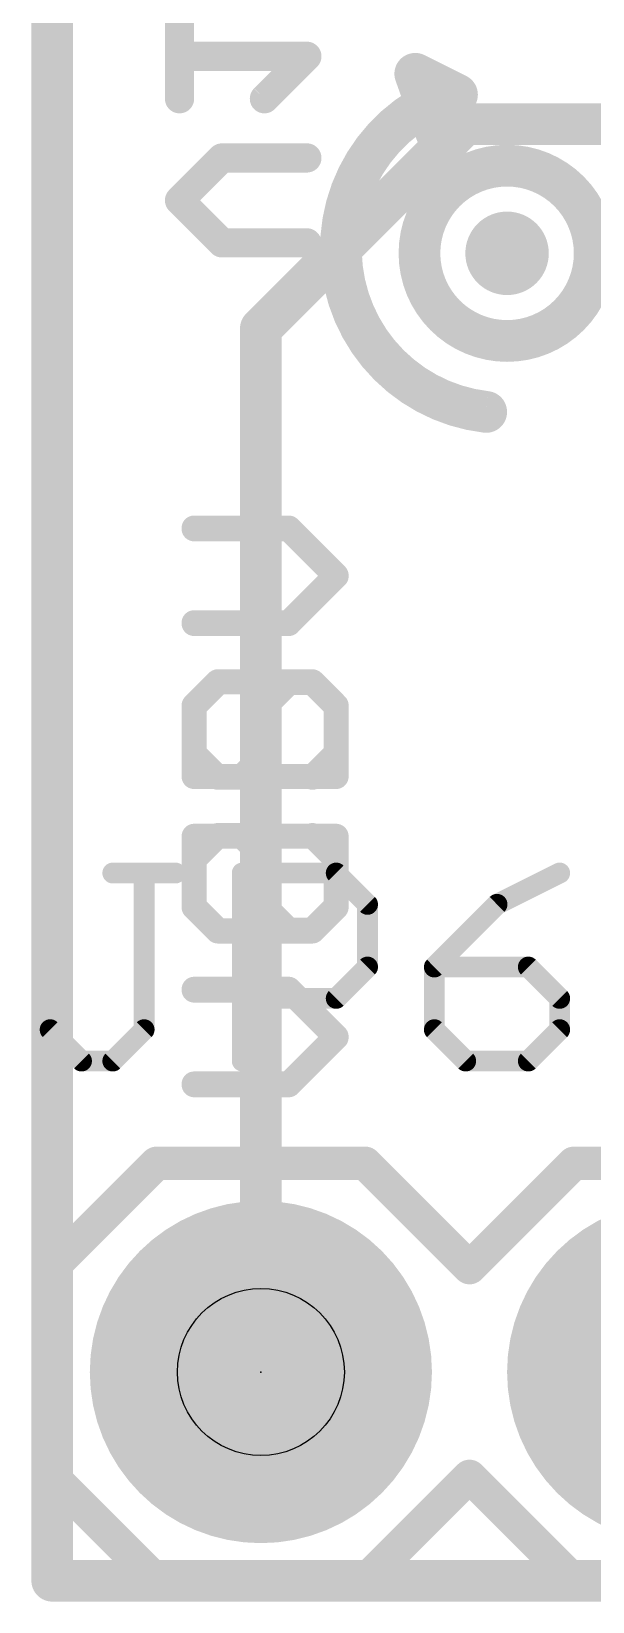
# Model space of a CAD drawing. Extents: x -34 to 73, y -15 to 16.
# Drawn here: x -0.13 to 3.29, y -0.13 to 9.43 of the extents above; entities that cross this region are included whole.
import ezdxf

# ---------------------------------------------------------------- set-up
doc = ezdxf.new("R2010")
doc.units = 0
for name, color, linetype in [('1', 12, 'CONTINUOUS'), ('16', 132, 'CONTINUOUS'), ('17', 110, 'CONTINUOUS'), ('20', 53, 'CONTINUOUS'), ('21', 41, 'CONTINUOUS'), ('22', 40, 'CONTINUOUS'), ('23', 53, 'CONTINUOUS'), ('25', 253, 'CONTINUOUS'), ('29', 253, 'CONTINUOUS'), ('30', 253, 'CONTINUOUS'), ('44', 253, 'CONTINUOUS'), ('51', 53, 'CONTINUOUS')]:
    doc.layers.add(name, color=color, linetype=linetype)

# ---------------------------------------------------------------- blocks, each defined once
blk = doc.blocks.new('RECT')
blk.add_solid([(-0.5, -0.5), (0.5, -0.5), (-0.5, 0.5), (0.5, 0.5)])
blk = doc.blocks.new('ROUNDP')
at = {"const_width": 0.5}
blk.add_lwpolyline([(0, -0.25, 1), (0, 0.25, 1), (0, -0.25)], format="xyb", dxfattribs=at)

msp = doc.modelspace()

# ---------------------------------------------------------------- linework, layer by layer
at = {"layer": '1', "const_width": 0.254}
for points in [[(0, 15.24), (0, 0)], [(2.5133, 8.8633), (1.27, 7.62)], [(10.6338, 8.8633), (2.5133, 8.8633)], [(1.27, 1.27), (1.27, 7.62)], [(0, 0), (25.4, 0)]]:
    msp.add_lwpolyline(points, dxfattribs=at)
at = {"layer": '1', "const_width": 0.127}
for points in [[(2.5133, 8.9268, 1), (2.5133, 8.7998)], [(2.5582, 8.8184, 1), (2.4684, 8.9082)], [(1.3335, 7.62, 1), (1.2065, 7.62)], [(1.2251, 7.6649, 1), (1.3149, 7.5751)], [(1.2065, 1.27, 1), (1.3335, 1.27)], [(0, 0.0635, 1), (0, -0.0635)], [(-0.0635, 0, 1), (0.0635, 0)]]:
    msp.add_lwpolyline(points, format="xyb", dxfattribs=at)
at = {"layer": '16'}
for points, const_width in [([(0, 15.24), (0, 0)], 0.254), ([(0.7747, 9.0177), (0.7747, 9.5345)], 0.1778), ([(1.55, 9.2761), (0.7747, 9.2761)], 0.1778), ([(1.2915, 9.0177), (1.55, 9.2761)], 0.1778), ([(0.7747, 8.3991), (1.0331, 8.6575)], 0.1778), ([(1.0331, 8.6575), (1.55, 8.6575)], 0.1778), ([(1.0331, 8.1407), (0.7747, 8.3991)], 0.1778), ([(1.55, 8.1407), (1.0331, 8.1407)], 0.1778), ([(0, 0), (25.4, 0)], 0.254)]:
    msp.add_lwpolyline(points, dxfattribs=dict(at, const_width=const_width))
for points, const_width in [([(0.7747, 9.3205, 1), (0.7747, 9.2316)], 0.0889), ([(1.5814, 9.2446, 1), (1.5185, 9.3075)], 0.0889), ([(1.55, 9.2316, 1), (1.55, 9.3205)], 0.0889), ([(1.2601, 9.0491, 1), (1.323, 8.9862)], 0.0889), ([(0.7303, 9.0177, 1), (0.8192, 9.0177)], 0.0889), ([(1.0331, 8.702, 1), (1.0331, 8.6131)], 0.0889), ([(1.0645, 8.6261, 1), (1.0017, 8.689)], 0.0889), ([(1.55, 8.6131, 1), (1.55, 8.702)], 0.0889), ([(0.8061, 8.4305, 1), (0.7433, 8.3677)], 0.0889), ([(0.7433, 8.4305, 1), (0.8061, 8.3677)], 0.0889), ([(1.0331, 8.1852, 1), (1.0331, 8.0963)], 0.0889), ([(1.55, 8.0963, 1), (1.55, 8.1852)], 0.0889), ([(1.0017, 8.1093, 1), (1.0645, 8.1721)], 0.0889), ([(0, 0.0635, 1), (0, -0.0635)], 0.127), ([(-0.0635, 0, 1), (0.0635, 0)], 0.127)]:
    msp.add_lwpolyline(points, format="xyb", dxfattribs=dict(at, const_width=const_width))
at = {"layer": '20', "const_width": 0.254}
for points in [[(0, 15.24), (0, 0)], [(0, 0), (25.4, 0)]]:
    msp.add_lwpolyline(points, dxfattribs=at)
at = {"layer": '20', "const_width": 0.127}
for points in [[(0, 0.0635, 1), (0, -0.0635)], [(-0.0635, 0, 1), (0.0635, 0)]]:
    msp.add_lwpolyline(points, format="xyb", dxfattribs=at)
at = {"layer": '21'}
for points, const_width in [([(2.4638, 9.0424), (2.2098, 9.1694)], 0.254), ([(2.3368, 8.8138), (2.2098, 9.1694)], 0.254), ([(2.4638, 9.0424), (2.3368, 8.8138)], 0.254), ([(0.8636, 6.4008), (1.4398, 6.4008)], 0.1524), ([(1.2958, 6.4008), (1.2958, 5.8246)], 0.1524), ([(1.4398, 6.4008), (1.7279, 6.1127)], 0.1524), ([(1.7279, 6.1127), (1.4398, 5.8246)], 0.1524), ([(1.4398, 5.8246), (0.8636, 5.8246)], 0.1524), ([(0.8636, 5.3212), (1.0077, 5.4653)], 0.1524), ([(1.4398, 5.4653), (1.2958, 5.3212)], 0.1524), ([(1.5839, 5.4653), (1.4398, 5.4653)], 0.1524), ([(1.7279, 5.3212), (1.5839, 5.4653)], 0.1524), ([(0.8636, 5.0331), (0.8636, 5.3212)], 0.1524), ([(1.2958, 5.3212), (1.2958, 5.0331)], 0.1524), ([(1.7279, 5.0331), (1.7279, 5.3212)], 0.1524), ([(1.0077, 4.8891), (0.8636, 5.0331)], 0.1524), ([(1.2958, 5.0331), (1.1517, 4.8891)], 0.1524), ([(1.5839, 4.8891), (1.7279, 5.0331)], 0.1524), ([(1.1517, 4.8891), (1.0077, 4.8891)], 0.1524), ([(1.7279, 4.5298), (0.8636, 4.5298)], 0.1524), ([(0.8636, 4.5298), (0.8636, 4.0976)], 0.1524), ([(1.7279, 4.0976), (1.7279, 4.5298)], 0.1524), ([(0.8636, 4.0976), (1.0077, 3.9535)], 0.1524), ([(1.5839, 3.9535), (1.7279, 4.0976)], 0.1524), ([(1.0077, 3.9535), (1.5839, 3.9535)], 0.1524), ([(0.8636, 3.5942), (1.4398, 3.5942)], 0.1524), ([(1.2958, 3.5942), (1.2958, 3.018)], 0.1524), ([(1.4398, 3.5942), (1.7279, 3.3061)], 0.1524), ([(1.7279, 3.3061), (1.4398, 3.018)], 0.1524), ([(1.4398, 3.018), (0.8636, 3.018)], 0.1524), ([(0.635, 2.54), (0, 1.905)], 0.2032), ([(0.635, 2.54), (1.905, 2.54)], 0.2032), ([(1.905, 2.54), (2.54, 1.905)], 0.2032), ([(2.54, 1.905), (3.175, 2.54)], 0.2032), ([(3.175, 2.54), (4.445, 2.54)], 0.2032), ([(0, 1.905), (0, 0.635)], 0.2032), ([(0, 0.635), (0.635, 0)], 0.2032), ([(2.54, 0.635), (1.905, 0)], 0.2032), ([(3.175, 0), (2.54, 0.635)], 0.2032), ([(1.905, 0), (0.635, 0)], 0.2032), ([(4.445, 0), (3.175, 0)], 0.2032)]:
    msp.add_lwpolyline(points, dxfattribs=dict(at, const_width=const_width))
for points, const_width in [([(2.2382, 9.2262, 1), (2.1814, 9.1126)], 0.127), ([(2.2696, 9.1908, 1), (2.15, 9.148)], 0.127), ([(2.413, 9.0424, 0.791), (2.6416, 7.112)], 0.254), ([(2.4348, 8.9828, 1), (2.3912, 9.102)], 0.127), ([(2.5193, 9.0116, 1), (2.4083, 9.0732)], 0.127), ([(2.4354, 8.9856, 1), (2.4922, 9.0992)], 0.127), ([(2.2813, 8.8446, 1), (2.3923, 8.783)], 0.127), ([(2.277, 8.7924, 1), (2.3966, 8.8352)], 0.127), ([(2.7686, 7.5438, 1), (2.7686, 8.6106, 1), (2.7686, 7.5438)], 0.254), ([(2.7686, 7.9502, 1), (2.7686, 8.2042, 1), (2.7686, 7.9502)], 0.254), ([(2.6343, 7.0489, 1), (2.6489, 7.1751)], 0.127), ([(0.8636, 6.4389, 1), (0.8636, 6.3627)], 0.0762), ([(1.3339, 6.4008, 1), (1.2577, 6.4008)], 0.0762), ([(1.4668, 6.4277, 1), (1.4129, 6.3739)], 0.0762), ([(1.4398, 6.3627, 1), (1.4398, 6.4389)], 0.0762), ([(1.7549, 6.0857, 1), (1.701, 6.1396)], 0.0762), ([(1.701, 6.0857, 1), (1.7549, 6.1396)], 0.0762), ([(0.8636, 5.8627, 1), (0.8636, 5.7865)], 0.0762), ([(1.2577, 5.8246, 1), (1.3339, 5.8246)], 0.0762), ([(1.4129, 5.8515, 1), (1.4668, 5.7976)], 0.0762), ([(1.4398, 5.7865, 1), (1.4398, 5.8627)], 0.0762), ([(1.0346, 5.4383, 1), (0.9807, 5.4922)], 0.0762), ([(1.4398, 5.5034, 1), (1.4398, 5.4272)], 0.0762), ([(1.4668, 5.4383, 1), (1.4129, 5.4922)], 0.0762), ([(1.6108, 5.4922, 1), (1.5569, 5.4383)], 0.0762), ([(1.5839, 5.4272, 1), (1.5839, 5.5034)], 0.0762), ([(0.9017, 5.3212, 1), (0.8255, 5.3212)], 0.0762), ([(0.8367, 5.3482, 1), (0.8905, 5.2943)], 0.0762), ([(1.2688, 5.3482, 1), (1.3227, 5.2943)], 0.0762), ([(1.3339, 5.3212, 1), (1.2577, 5.3212)], 0.0762), ([(1.766, 5.3212, 1), (1.6898, 5.3212)], 0.0762), ([(1.701, 5.2943, 1), (1.7549, 5.3482)], 0.0762), ([(0.8905, 5.0601, 1), (0.8367, 5.0062)], 0.0762), ([(0.8255, 5.0331, 1), (0.9017, 5.0331)], 0.0762), ([(1.2577, 5.0331, 1), (1.3339, 5.0331)], 0.0762), ([(1.3227, 5.0062, 1), (1.2688, 5.0601)], 0.0762), ([(1.6898, 5.0331, 1), (1.766, 5.0331)], 0.0762), ([(1.7549, 5.0062, 1), (1.701, 5.0601)], 0.0762), ([(1.0077, 4.9272, 1), (1.0077, 4.851)], 0.0762), ([(0.9807, 4.8621, 1), (1.0346, 4.916)], 0.0762), ([(1.1248, 4.916, 1), (1.1787, 4.8621)], 0.0762), ([(1.1517, 4.851, 1), (1.1517, 4.9272)], 0.0762), ([(1.5569, 4.916, 1), (1.6108, 4.8621)], 0.0762), ([(0.8636, 4.5679, 1), (0.8636, 4.4917)], 0.0762), ([(0.9017, 4.5298, 1), (0.8255, 4.5298)], 0.0762), ([(1.766, 4.5298, 1), (1.6898, 4.5298)], 0.0762), ([(1.7279, 4.4917, 1), (1.7279, 4.5679)], 0.0762), ([(0.8255, 4.0976, 1), (0.9017, 4.0976)], 0.0762), ([(0.8905, 4.1245, 1), (0.8367, 4.0707)], 0.0762), ([(1.6898, 4.0976, 1), (1.766, 4.0976)], 0.0762), ([(1.7549, 4.0707, 1), (1.701, 4.1245)], 0.0762), ([(1.0077, 3.9916, 1), (1.0077, 3.9154)], 0.0762), ([(0.9807, 3.9266, 1), (1.0346, 3.9805)], 0.0762), ([(1.5569, 3.9805, 1), (1.6108, 3.9266)], 0.0762), ([(1.5839, 3.9154, 1), (1.5839, 3.9916)], 0.0762), ([(0.8636, 3.6323, 1), (0.8636, 3.5561)], 0.0762), ([(1.3339, 3.5942, 1), (1.2577, 3.5942)], 0.0762), ([(1.4668, 3.6212, 1), (1.4129, 3.5673)], 0.0762), ([(1.4398, 3.5561, 1), (1.4398, 3.6323)], 0.0762), ([(1.7549, 3.2792, 1), (1.701, 3.3331)], 0.0762), ([(1.701, 3.2792, 1), (1.7549, 3.3331)], 0.0762), ([(0.8636, 3.0561, 1), (0.8636, 2.9799)], 0.0762), ([(1.4129, 3.045, 1), (1.4668, 2.9911)], 0.0762), ([(1.4398, 2.9799, 1), (1.4398, 3.0561)], 0.0762), ([(1.2577, 3.018, 1), (1.3339, 3.018)], 0.0762), ([(0.635, 2.5908, 1), (0.635, 2.4892)], 0.1016), ([(0.6709, 2.5041, 1), (0.5991, 2.5759)], 0.1016), ([(1.9409, 2.5759, 1), (1.8691, 2.5041)], 0.1016), ([(1.905, 2.4892, 1), (1.905, 2.5908)], 0.1016), ([(3.175, 2.5908, 1), (3.175, 2.4892)], 0.1016), ([(3.2109, 2.5041, 1), (3.1391, 2.5759)], 0.1016), ([(0.0508, 1.905, 1), (-0.0508, 1.905)], 0.1016), ([(-0.0359, 1.9409, 1), (0.0359, 1.8691)], 0.1016), ([(2.5041, 1.9409, 1), (2.5759, 1.8691)], 0.1016), ([(2.5041, 1.8691, 1), (2.5759, 1.9409)], 0.1016), ([(0.0359, 0.6709, 1), (-0.0359, 0.5991)], 0.1016), ([(-0.0508, 0.635, 1), (0.0508, 0.635)], 0.1016), ([(2.5759, 0.6709, 1), (2.5041, 0.5991)], 0.1016), ([(2.5759, 0.5991, 1), (2.5041, 0.6709)], 0.1016), ([(0.635, 0.0508, 1), (0.635, -0.0508)], 0.1016), ([(1.905, -0.0508, 1), (1.905, 0.0508)], 0.1016), ([(3.175, 0.0508, 1), (3.175, -0.0508)], 0.1016), ([(0.5991, -0.0359, 1), (0.6709, 0.0359)], 0.1016), ([(1.8691, 0.0359, 1), (1.9409, -0.0359)], 0.1016), ([(3.1391, -0.0359, 1), (3.2109, 0.0359)], 0.1016)]:
    msp.add_lwpolyline(points, format="xyb", dxfattribs=dict(at, const_width=const_width))
at = {"layer": '22', "const_width": 0.1524}
for points in [[(1.4398, 6.4054), (0.8636, 6.4054)], [(1.2958, 5.8292), (1.2958, 6.4054)], [(1.7279, 6.1173), (1.4398, 6.4054)], [(1.4398, 5.8292), (1.7279, 6.1173)], [(0.8636, 5.8292), (1.4398, 5.8292)], [(0.8636, 5.3258), (1.0077, 5.4699)], [(1.0077, 5.4699), (1.5839, 5.4699)], [(1.5839, 5.4699), (1.7279, 5.3258)], [(0.8636, 4.8936), (0.8636, 5.3258)], [(1.7279, 5.3258), (1.7279, 4.8936)], [(1.7279, 4.8936), (0.8636, 4.8936)], [(1.0077, 4.5343), (0.8636, 4.3903)], [(1.1517, 4.5343), (1.0077, 4.5343)], [(1.2958, 4.3903), (1.1517, 4.5343)], [(1.5839, 4.5343), (1.7279, 4.3903)], [(0.8636, 4.3903), (0.8636, 4.1022)], [(1.2958, 4.1022), (1.2958, 4.3903)], [(1.7279, 4.3903), (1.7279, 4.1022)], [(0.8636, 4.1022), (1.0077, 3.9581)], [(1.4398, 3.9581), (1.2958, 4.1022)], [(1.7279, 4.1022), (1.5839, 3.9581)], [(1.5839, 3.9581), (1.4398, 3.9581)], [(1.4398, 3.5988), (0.8636, 3.5988)], [(1.2958, 3.0226), (1.2958, 3.5988)], [(1.7279, 3.3107), (1.4398, 3.5988)], [(1.4398, 3.0226), (1.7279, 3.3107)], [(0.8636, 3.0226), (1.4398, 3.0226)]]:
    msp.add_lwpolyline(points, dxfattribs=at)
at = {"layer": '22', "const_width": 0.0762}
for points in [[(0.8636, 6.4435, 1), (0.8636, 6.3673)], [(1.3339, 6.4054, 1), (1.2577, 6.4054)], [(1.4668, 6.4323, 1), (1.4129, 6.3784)], [(1.4398, 6.3673, 1), (1.4398, 6.4435)], [(1.7549, 6.0903, 1), (1.701, 6.1442)], [(1.701, 6.0903, 1), (1.7549, 6.1442)], [(0.8636, 5.8673, 1), (0.8636, 5.7911)], [(1.2577, 5.8292, 1), (1.3339, 5.8292)], [(1.4129, 5.8561, 1), (1.4668, 5.8022)], [(1.4398, 5.7911, 1), (1.4398, 5.8673)], [(1.0077, 5.508, 1), (1.0077, 5.4318)], [(1.0346, 5.4429, 1), (0.9807, 5.4968)], [(1.6108, 5.4968, 1), (1.5569, 5.4429)], [(1.5839, 5.4318, 1), (1.5839, 5.508)], [(0.9017, 5.3258, 1), (0.8255, 5.3258)], [(0.8367, 5.3527, 1), (0.8905, 5.2989)], [(1.766, 5.3258, 1), (1.6898, 5.3258)], [(1.701, 5.2989, 1), (1.7549, 5.3527)], [(0.8636, 4.9317, 1), (0.8636, 4.8555)], [(1.7279, 4.8555, 1), (1.7279, 4.9317)], [(0.8255, 4.8936, 1), (0.9017, 4.8936)], [(1.6898, 4.8936, 1), (1.766, 4.8936)], [(1.0077, 4.5724, 1), (1.0077, 4.4962)], [(1.0346, 4.5074, 1), (0.9807, 4.5613)], [(1.1787, 4.5613, 1), (1.1248, 4.5074)], [(1.1517, 4.4962, 1), (1.1517, 4.5724)], [(1.6108, 4.5613, 1), (1.5569, 4.5074)], [(0.9017, 4.3903, 1), (0.8255, 4.3903)], [(0.8367, 4.4172, 1), (0.8905, 4.3633)], [(1.3339, 4.3903, 1), (1.2577, 4.3903)], [(1.2688, 4.3633, 1), (1.3227, 4.4172)], [(1.766, 4.3903, 1), (1.6898, 4.3903)], [(1.701, 4.3633, 1), (1.7549, 4.4172)], [(0.8905, 4.1291, 1), (0.8367, 4.0752)], [(0.8255, 4.1022, 1), (0.9017, 4.1022)], [(1.3227, 4.1291, 1), (1.2688, 4.0752)], [(1.2577, 4.1022, 1), (1.3339, 4.1022)], [(1.6898, 4.1022, 1), (1.766, 4.1022)], [(1.7549, 4.0752, 1), (1.701, 4.1291)], [(0.9807, 3.9312, 1), (1.0346, 3.9851)], [(1.4398, 3.9962, 1), (1.4398, 3.92)], [(1.4129, 3.9312, 1), (1.4668, 3.9851)], [(1.5569, 3.9851, 1), (1.6108, 3.9312)], [(1.5839, 3.92, 1), (1.5839, 3.9962)], [(0.8636, 3.6369, 1), (0.8636, 3.5607)], [(1.3339, 3.5988, 1), (1.2577, 3.5988)], [(1.4668, 3.6258, 1), (1.4129, 3.5719)], [(1.4398, 3.5607, 1), (1.4398, 3.6369)], [(1.7549, 3.2838, 1), (1.701, 3.3377)], [(1.701, 3.2838, 1), (1.7549, 3.3377)], [(0.8636, 3.0607, 1), (0.8636, 2.9845)], [(1.2577, 3.0226, 1), (1.3339, 3.0226)], [(1.4129, 3.0495, 1), (1.4668, 2.9957)], [(1.4398, 2.9845, 1), (1.4398, 3.0607)]]:
    msp.add_lwpolyline(points, format="xyb", dxfattribs=at)
at = {"layer": '23'}
msp.add_point((1.27, 1.27), dxfattribs=at)
at = {"layer": '25', "const_width": 0.127}
for points in [[(0.3686, 4.3063), (0.75, 4.3063)], [(0.5593, 3.353), (0.5593, 4.3063)], [(1.1567, 3.1623), (1.1567, 4.3063)], [(1.1567, 4.3063), (1.7287, 4.3063)], [(1.7287, 4.3063), (1.9193, 4.1156)], [(3.0887, 4.3063), (2.7074, 4.1156)], [(1.9193, 4.1156), (1.9193, 3.7343)], [(2.7074, 4.1156), (2.3261, 3.7343)], [(1.9193, 3.7343), (1.7287, 3.5436)], [(2.3261, 3.7343), (2.3261, 3.353)], [(2.8981, 3.7343), (2.3261, 3.7343)], [(3.0887, 3.5436), (2.8981, 3.7343)], [(1.7287, 3.5436), (1.1567, 3.5436)], [(3.0887, 3.353), (3.0887, 3.5436)], [(-0.0127, 3.353), (0.178, 3.1623)], [(0.3686, 3.1623), (0.5593, 3.353)], [(2.3261, 3.353), (2.5168, 3.1623)], [(2.8981, 3.1623), (3.0887, 3.353)], [(0.178, 3.1623), (0.3686, 3.1623)], [(2.5168, 3.1623), (2.8981, 3.1623)]]:
    msp.add_lwpolyline(points, dxfattribs=at)
at = {"layer": '25', "const_width": 0.0635}
for points in [[(0.3686, 4.338, 1), (0.3686, 4.2745)], [(0.591, 4.3063, 1), (0.5275, 4.3063)], [(0.75, 4.2745, 1), (0.75, 4.338)], [(1.1884, 4.3063, 1), (1.1249, 4.3063)], [(1.1567, 4.338, 1), (1.1567, 4.2745)], [(1.7511, 4.3287, 1), (1.7062, 4.2838)], [(1.7287, 4.2745, 1), (1.7287, 4.338)], [(3.1029, 4.2779, 1), (3.0745, 4.3347)], [(1.9511, 4.1156, 1), (1.8876, 4.1156)], [(1.8969, 4.0932, 1), (1.9418, 4.1381)], [(2.6932, 4.144, 1), (2.7216, 4.0872)], [(2.7299, 4.0932, 1), (2.685, 4.1381)], [(1.8876, 3.7343, 1), (1.9511, 3.7343)], [(1.9418, 3.7118, 1), (1.8969, 3.7567)], [(2.3578, 3.7343, 1), (2.2943, 3.7343)], [(2.3261, 3.766, 1), (2.3261, 3.7025)], [(2.3036, 3.7567, 1), (2.3485, 3.7118)], [(2.9205, 3.7567, 1), (2.8756, 3.7118)], [(2.8981, 3.7025, 1), (2.8981, 3.766)], [(1.1567, 3.5754, 1), (1.1567, 3.5119)], [(1.7062, 3.5661, 1), (1.7511, 3.5212)], [(1.7287, 3.5119, 1), (1.7287, 3.5754)], [(3.1205, 3.5436, 1), (3.057, 3.5436)], [(3.0663, 3.5212, 1), (3.1112, 3.5661)], [(0.0098, 3.3754, 1), (-0.0352, 3.3305)], [(0.5275, 3.353, 1), (0.591, 3.353)], [(0.5817, 3.3305, 1), (0.5368, 3.3754)], [(2.2943, 3.353, 1), (2.3578, 3.353)], [(2.3485, 3.3754, 1), (2.3036, 3.3305)], [(3.057, 3.353, 1), (3.1205, 3.353)], [(3.1112, 3.3305, 1), (3.0663, 3.3754)], [(0.178, 3.1941, 1), (0.178, 3.1305)], [(0.1555, 3.1398, 1), (0.2004, 3.1848)], [(0.3462, 3.1848, 1), (0.3911, 3.1398)], [(0.3686, 3.1305, 1), (0.3686, 3.1941)], [(1.1249, 3.1623, 1), (1.1884, 3.1623)], [(2.5168, 3.1941, 1), (2.5168, 3.1305)], [(2.4943, 3.1398, 1), (2.5392, 3.1848)], [(2.8756, 3.1848, 1), (2.9205, 3.1398)], [(2.8981, 3.1305, 1), (2.8981, 3.1941)]]:
    msp.add_lwpolyline(points, format="xyb", dxfattribs=at)
at = {"layer": '44'}
msp.add_circle((1.27, 1.27), 0.508, dxfattribs=at)

# ---------------------------------------------------------------- block references
at = {"layer": '17', "xscale": 1.8796, "yscale": 1.8796, "rotation": 90}
for p in [(1.27, 1.27), (1.27, 1.27), (3.81, 1.27), (3.81, 1.27)]:
    msp.add_blockref('ROUNDP', p, dxfattribs=at)
at = {"layer": '29', "xscale": 2.0828, "yscale": 2.0828, "rotation": 90}
for p in [(1.27, 1.27), (3.81, 1.27)]:
    msp.add_blockref('ROUNDP', p, dxfattribs=at)
at = {"layer": '30', "xscale": 2.0828, "yscale": 2.0828, "rotation": 90}
for p in [(1.27, 1.27), (3.81, 1.27)]:
    msp.add_blockref('ROUNDP', p, dxfattribs=at)
at = {"layer": '51', "xscale": 0.508, "yscale": 0.508}
msp.add_blockref('RECT', (1.27, 1.27), dxfattribs=at)

doc.saveas('drawing.dxf')
